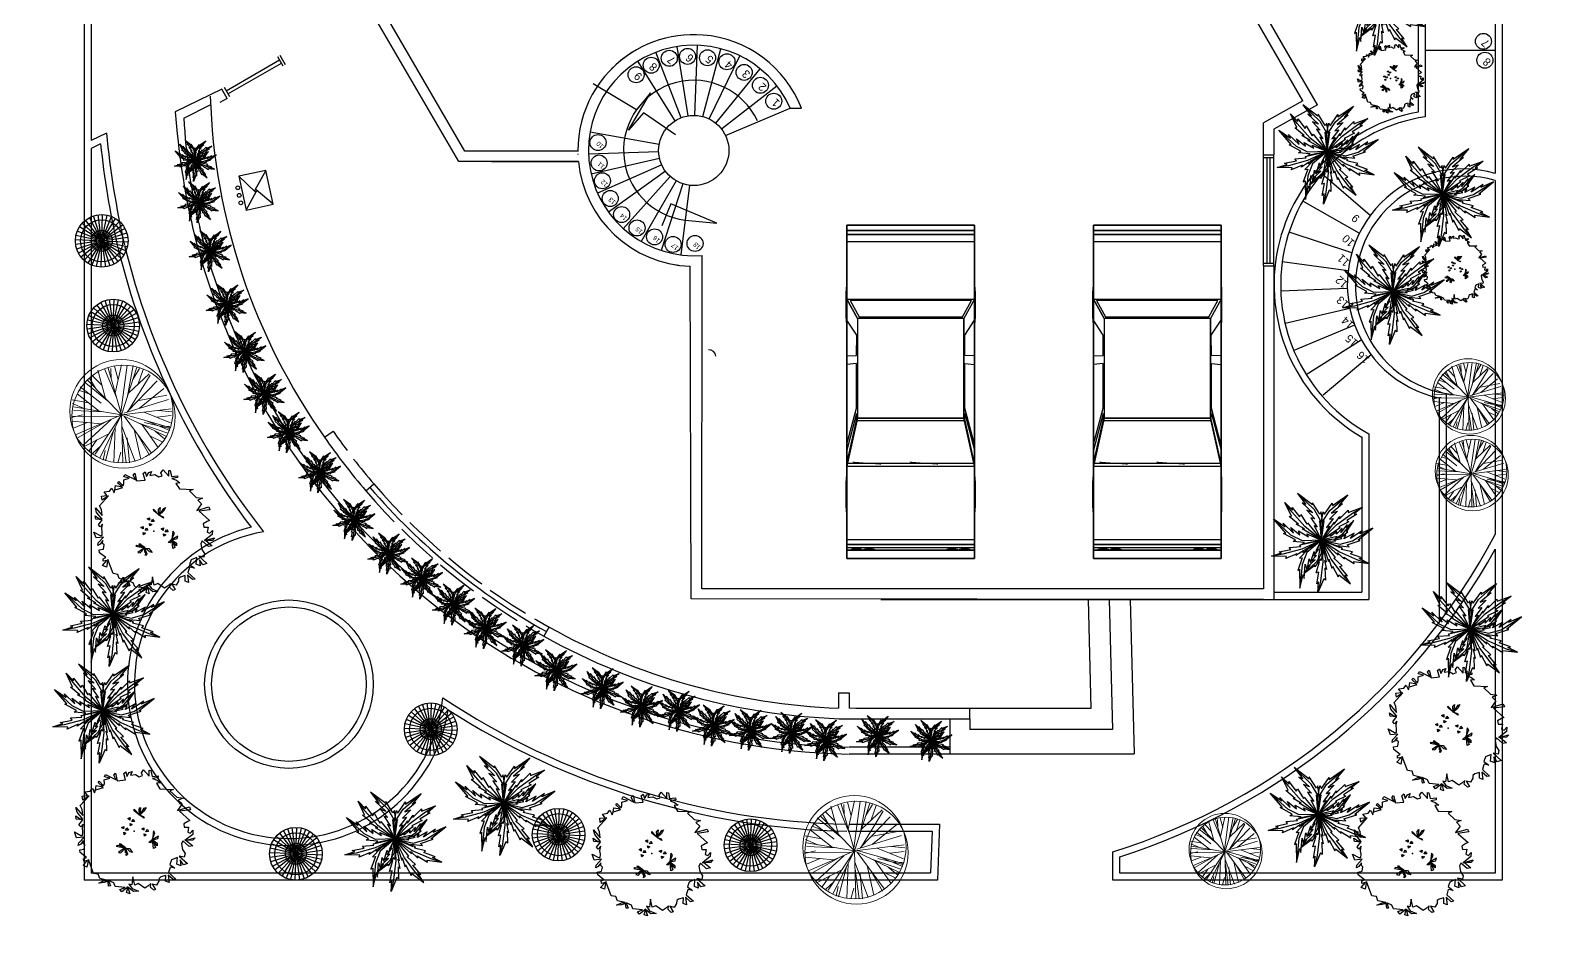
# Model space of a CAD drawing. Header units: millimetres. Extents: x 566 to 687, y 224 to 248.
# Drawn here: x 565.58 to 587.12, y 224.69 to 237.68 of the extents above; entities that cross this region are included whole.
import ezdxf
from ezdxf.enums import TextEntityAlignment as Align

# ---------------------------------------------------------------- set-up
doc = ezdxf.new("R2010")
doc.units = ezdxf.units.MM
doc.header["$LTSCALE"] = 0.05
doc.linetypes.add('ACAD_ISO02W100', pattern=[15, 12, -3])
for name, color, linetype in [('Arbol-Conservar', 84, 'Continuous'), ('escaleras', 30, 'Continuous'), ('muebles', 7, 'Continuous'), ('muros', 2, 'Continuous'), ('ventanas', 1, 'Continuous')]:
    doc.layers.add(name, color=color, linetype=linetype)
doc.layers.add('Arbol-existente', color=40, linetype='Continuous', lineweight=9)
doc.layers.add('TEXTO', color=7, linetype='Continuous', lineweight=9)
doc.styles.add('ARIAL', font='arial.ttf')

# ---------------------------------------------------------------- blocks, each defined once
blk = doc.blocks.new('Palma yuca-0')
for points in [[(0, 0), (0.285, 0.887), (0.196, 0.786), (0.21, 1.337), (0.121, 1.236), (-0.121, 1.826), (-0.145, 1.727), (-0.76, 2.383)], [(0, 0), (0.128, 0.902), (-0.085, 1.469), (-0.76, 2.383)], [(-0.76, 2.383), (-0.445, 1.79), (-0.603, 1.901), (-0.187, 1.357), (-0.446, 1.515), (-0.148, 1.052), (-0.32, 1.131), (-0.096, 0.64), (-0.227, 0.731), (0, 0)], [(0, 0), (0.405, 0.941), (0.913, 1.722), (1.257, 2.154), (1.005, 1.717), (1.127, 1.76), (0.786, 1.299), (0.91, 1.276), (0.538, 0.879), (0.616, 0.859), (0, 0), (0.268, 1.023), (0.298, 0.922), (0.411, 1.358), (0.44, 1.258), (0.678, 1.783), (0.719, 1.688), (1.257, 2.154)], [(0, 0), (-0.725, 0.724), (-1.264, 1.484), (-1.539, 1.963), (-1.226, 1.567), (-1.22, 1.697), (-0.918, 1.209), (-0.851, 1.316), (-0.619, 0.824), (-0.571, 0.89), (0, 0), (-0.852, 0.627), (-0.747, 0.617), (-1.111, 0.882), (-1.007, 0.873), (-1.407, 1.287), (-1.304, 1.29), (-1.539, 1.963)], [(0, 0), (-0.51, 0.43), (-0.418, 0.402), (-0.636, 0.732), (-0.544, 0.704), (-0.621, 1.154), (-0.57, 1.103), (-0.446, 1.735)], [(0, 0), (-0.421, 0.499), (-0.508, 0.924), (-0.446, 1.735)], [(-0.446, 1.735), (-0.411, 1.256), (-0.358, 1.383), (-0.403, 0.895), (-0.306, 1.089), (-0.31, 0.695), (-0.237, 0.808), (-0.186, 0.425), (-0.141, 0.53), (0, 0)], [(0, 0), (-0.955, 0.372), (-1.867, 0.558), (-2.417, 0.617), (-1.928, 0.49), (-2.045, 0.432), (-1.477, 0.352), (-1.548, 0.248), (-1.004, 0.234), (-1.044, 0.164), (0, 0), (-0.917, 0.527), (-0.866, 0.435), (-1.256, 0.661), (-1.205, 0.569), (-1.745, 0.768), (-1.707, 0.673), (-2.417, 0.617)], [(0, 0), (0.554, 0.749), (0.523, 0.618), (0.963, 0.951), (0.933, 0.82), (1.553, 0.967), (1.487, 0.891), (2.378, 0.775)], [(0, 0), (0.658, 0.63), (1.242, 0.789), (2.378, 0.775)], [(2.378, 0.775), (1.713, 0.684), (1.895, 0.621), (1.211, 0.641), (1.491, 0.523), (0.94, 0.494), (1.105, 0.401), (0.576, 0.296), (0.726, 0.243), (0, 0)], [(0, 0), (-1.012, -0.158), (-1.895, -0.455), (-2.4, -0.68), (-1.913, -0.545), (-1.985, -0.653), (-1.454, -0.437), (-1.463, -0.563), (-0.985, -0.302), (-0.985, -0.383), (0, 0), (-1.057, -0.005), (-0.967, -0.059), (-1.418, -0.059), (-1.328, -0.113), (-1.895, -0.212), (-1.814, -0.275), (-2.4, -0.68)], [(0, 0), (-0.876, -0.317), (-0.742, -0.325), (-1.186, -0.652), (-1.052, -0.66), (-1.37, -1.213), (-1.278, -1.171), (-1.421, -2.058)], [(0, 0), (-0.792, -0.451), (-1.111, -0.965), (-1.421, -2.058)], [(-1.421, -2.058), (-1.144, -1.447), (-1.136, -1.64), (-0.96, -0.978), (-0.926, -1.28), (-0.742, -0.76), (-0.7, -0.945), (-0.448, -0.467), (-0.44, -0.627), (0, 0)], [(0, 0), (-0.527, -0.409), (-0.434, -0.385), (-0.665, -0.705), (-0.572, -0.681), (-0.668, -1.128), (-0.614, -1.079), (-0.516, -1.716)], [(0, 0), (-0.441, -0.481), (-0.545, -0.902), (-0.516, -1.716)], [(-0.516, -1.716), (-0.462, -1.238), (-0.414, -1.368), (-0.439, -0.878), (-0.35, -1.076), (-0.339, -0.682), (-0.269, -0.798), (-0.203, -0.417), (-0.162, -0.524), (0, 0)], [(0, 0), (-0.038, -1.024), (-0.229, -1.936), (-0.393, -2.463), (-0.316, -1.964), (-0.415, -2.048), (-0.263, -1.495), (-0.387, -1.519), (-0.184, -1.014), (-0.264, -1.023), (0, 0), (0.119, -1.051), (0.055, -0.968), (0.108, -1.415), (0.044, -1.332), (0.012, -1.907), (-0.06, -1.834), (-0.393, -2.463)], [(0, 0), (1.023, 0.055), (1.948, -0.052), (2.489, -0.168), (1.985, -0.136), (2.078, -0.227), (1.513, -0.126), (1.548, -0.247), (1.026, -0.091), (1.043, -0.17), (0, 0), (1.035, 0.214), (0.958, 0.143), (1.399, 0.236), (1.322, 0.165), (1.898, 0.186), (1.832, 0.107), (2.489, -0.168)], [(0, 0), (0.685, -0.631), (0.558, -0.587), (0.842, -1.06), (0.715, -1.015), (0.795, -1.648), (0.726, -1.574), (0.515, -2.447)], [(0, 0), (0.556, -0.722), (0.651, -1.32), (0.515, -2.447)], [(0.515, -2.447), (0.496, -1.777), (0.414, -1.951), (0.507, -1.273), (0.359, -1.538), (0.39, -0.988), (0.28, -1.142), (0.233, -0.604), (0.163, -0.748), (0, 0)], [(0, 0), (0.518, -0.774), (0.494, -0.641), (0.918, -0.994), (0.894, -0.862), (1.507, -1.038), (1.444, -0.959), (2.34, -0.883)], [(0, 0), (0.628, -0.66), (1.205, -0.846), (2.34, -0.883)], [(2.34, -0.883), (1.68, -0.762), (1.865, -0.707), (1.18, -0.696), (1.465, -0.591), (0.917, -0.537), (1.085, -0.452), (0.562, -0.322), (0.714, -0.276), (0, 0)]]:
    blk.add_lwpolyline(points)
blk.add_point((0, 0))
at = {"layer": 'TEXTO', "style": 'ARIAL'}
blk.add_attdef('0', text='', height=2.5, rotation=242.44119, dxfattribs=at).set_placement((-3.103, 1.619), align=Align.MIDDLE_CENTER)
blk = doc.blocks.new('Urapan-0')
for points in [[(-5.38, 0.31), (-5.61, 0.82), (-6.64, 0.82), (-6.46, 1.06), (-5.75, 1.06), (-6.36, 1.57), (-5.99, 1.71), (-5.61, 1.25), (-5.33, 1.71), (-5.29, 1.95), (-5.47, 2.18), (-5.57, 2.65), (-5.15, 2.88), (-5.8, 3.07), (-5.71, 3.26), (-5.24, 3.26), (-5.01, 2.93), (-4.96, 3.35), (-4.87, 3.72), (-4.02, 3.82), (-3.84, 4.19), (-3.13, 3.68), (-3.6, 4.38), (-3.32, 4.52), (-3.88, 4.66), (-4.58, 4.42), (-4.21, 4.8), (-3.46, 4.84), (-4.07, 5.22), (-3.74, 5.36), (-3.46, 4.8), (-3.32, 5.64), (-2.99, 5.59), (-3.27, 5.08), (-2.43, 5.69), (-2.06, 5.5), (-1.49, 5.69), (-2.01, 5.97), (-1.87, 6.11), (-1.49, 5.78), (-1.26, 6.15), (-0.89, 6.57), (-1.12, 6.01), (-1.4, 5.73), (-0.65, 6.15), (-0.23, 5.92), (0.19, 6.2), (1.6, 5.45), (1.17, 6.15), (1.6, 6.29), (1.6, 5.59), (1.83, 5.92), (2.02, 5.73), (1.88, 5.45), (2.72, 5.5), (2.95, 5.31), (2.67, 4.94), (2.91, 4.56), (3.14, 4.56), (3.33, 4.33), (3.28, 4.8), (3.37, 5.08), (3.52, 4.84), (3.52, 4), (4.04, 4.6), (4.63, 4.28), (3.89, 4.1), (3.75, 3.97), (3.98, 3.68), (4.25, 3.46), (4.51, 3.05), (4.5, 3.44), (4.78, 3.4), (4.83, 2.74), (5.39, 3.16), (5.67, 2.93), (5.2, 2.88), (4.87, 2.69), (5.81, 2.55), (6.23, 2.27), (5.15, 2.41), (5.62, 1.99), (6.04, 1.81), (6.04, 0.4), (6.23, 1.2), (6.56, 0.92), (6.18, 0.5), (6.65, 0.4), (6.29, -0.03), (6.32, -0.43), (5.83, -0.22), (5.94, -0.49)], [(-0.45, 1.92), (-0.1, 1.96), (0.11, 1.94), (0.26, 2.06), (-0.45, 1.95), (0.02, 2.13), (0.31, 2.31), (0.35, 2.45), (-0.45, 1.96), (-0.26, 2.78), (-0.49, 2.65), (-0.48, 1.97), (-0.84, 1.7), (-1.39, 1.79), (-1.14, 1.91), (-0.83, 1.89), (-0.45, 1.95), (-1.08, 2.26), (-1.09, 2.49), (-0.89, 2.21), (-0.85, 2.31), (-0.51, 1.99)], [(-0.14, -6.06), (0.04, -5.68), (-0.94, -5.66), (-1.5, -6.03), (-1.26, -5.54), (-1.83, -5.52), (-1.92, -4.68), (-2.62, -5.8), (-2.9, -5.66), (-2.15, -4.77), (-3.61, -4.77), (-3.51, -4.54), (-3.37, -4.07), (-3.65, -3.84), (-3.98, -4.16), (-4.26, -3.7), (-4.54, -3.79), (-4.54, -4.21), (-4.82, -3.88), (-4.64, -2.85), (-5.24, -3.79), (-5.24, -3.42), (-4.73, -2.95), (-5.62, -3), (-5.38, -2.67), (-4.5, -2.67), (-4.59, -2.34), (-5.06, -1.97), (-5.57, -1.83), (-5.76, -1.5), (-5.29, -1.22), (-6.46, -1.22), (-6.23, -0.84), (-5.62, -0.99), (-6.09, -0.56), (-5.67, -0.42), (-5.24, -0.99), (-4.96, -0.38), (-5.15, 0.09), (-5.81, 0.04), (-5.38, 0.28)], [(-2.07, -0.61), (-2.65, -0.67), (-2.83, -0.47), (-2.03, -0.61), (-2.36, -1.08), (-2.24, -1.33), (-2.01, -0.59), (-1.75, -1.32), (-1.49, -1.37), (-2.01, -0.63), (-2.81, -0.21), (-2.73, 0.01), (-2.05, -0.63), (-2.1, -0.25), (-1.95, -0.14), (-1.99, -0.61)], [(5.51, -1.21), (5.94, -0.49), (6.21, -0.89), (5.61, -1.26), (6.26, -1.26), (6.26, -1.45), (5.61, -1.4), (5.7, -1.63), (5.98, -1.91), (5.65, -2.43), (6.17, -2.15), (6.26, -2.43), (5.04, -2.76), (5.56, -2.94), (5.56, -3.22), (4.9, -2.76), (4.29, -3.41), (4.9, -3.78), (4.86, -4.06), (4.44, -3.78), (4.53, -4.25), (4.39, -4.53), (4.25, -4.11), (3.92, -4.53), (3.45, -4.63), (3.26, -4.95), (3.55, -5.09), (3.59, -5.47), (2.7, -5.37), (3.12, -5.84), (2.98, -5.93), (2.47, -5.56), (2.05, -6.03), (1.91, -5.89), (2.28, -5.42), (1.81, -5.61), (1.35, -5.65), (1.63, -5.33), (0.97, -5.14), (-0.14, -6.06)], [(0.7, -1.61), (1.17, -2.07), (1.17, -2.31), (0.69, -1.63), (0.83, -2.5), (0.74, -2.68), (0.64, -2.25), (0.7, -1.64), (0.29, -1.8), (0.14, -1.73), (0.7, -1.63), (1.43, -1.59), (1.56, -1.72), (0.74, -1.64)]]:
    blk.add_lwpolyline(points)
for points in [[(0.74, 0.83), (0.51, 0.74), (0.54, 0.99)], [(0.53, 0.33), (0.74, 0.53), (0.81, 0.25)], [(1, 0.57), (1.26, 0.6), (1.16, 0.36)], [(-0.96, -0.48), (-1.19, -0.57), (-1.15, -0.32)], [(-1.16, -0.98), (-0.95, -0.78), (-0.88, -1.06)], [(-0.69, -0.74), (-0.43, -0.71), (-0.53, -0.95)], [(0.86, -0.3), (0.63, -0.39), (0.67, -0.15)], [(0.66, -0.8), (0.87, -0.6), (0.94, -0.88)], [(1.12, -0.56), (1.39, -0.53), (1.28, -0.77)]]:
    blk.add_lwpolyline(points, close=True)
blk.add_point((0, 0))
at = {"layer": 'TEXTO', "style": 'ARIAL'}
blk.add_attdef('0', text='', height=5, rotation=242.4412, dxfattribs=at).set_placement((-12.41, 6.48), align=Align.MIDDLE_CENTER)
blk = doc.blocks.new('Arbol existente')
for p, q in [((-1.11, 3.54), (-1.59, 4.36)), ((0, 0), (-1.21, 4.41)), ((0, 0), (-0.63, 4.47)), ((-0.5, 3.5), (-0.4, 4.52)), ((-0.3, 2.14), (0.63, 4.6)), ((0.16, 3.35), (0, 4.6)), ((0.45, 0.98), (0.8, 4.58)), ((0.71, 1.56), (1.62, 4.34)), ((-1.86, 1.26), (-3.59, 2.88)), ((-1.18, 1.24), (-3.38, 3.1)), ((0, 0), (-3.12, 3.31)), ((-2.31, 2.68), (-2.79, 3.61)), ((-0.37, 1.34), (-2.48, 3.85)), ((-0.45, 1.65), (-1.79, 4.26)), ((0, 0), (1.96, 4.28)), ((0.11, 0.25), (3.42, 3.28)), ((0.9, 1.96), (3.1, 3.58)), ((1.94, 2.73), (2.55, 4)), ((2.76, 2.48), (3.37, 3.35)), ((-1.83, 0.24), (-4.17, 1.89)), ((-0.74, 0.78), (-3.91, 2.43)), ((0, 0), (3.9, 2.5)), ((1.44, 0.92), (3.68, 2.75)), ((2.98, 1.91), (4.19, 2.32)), ((3.11, 1.25), (4.44, 2.08)), ((-2.22, 0.32), (-4.54, 1.07)), ((-0.26, -0.08), (-4.54, 0.8)), ((1.71, -0.11), (4.75, 0.05)), ((1.82, 1.16), (4.49, 1.34)), ((2.19, 0.49), (4.7, 0.64)), ((3.66, 0.6), (4.57, 0.97)), ((-2.07, -0.61), (-4.66, -0.02)), ((-3.33, -0.32), (-4.66, -0.69)), ((-3.4, -0.99), (-4.54, -1.04)), ((0, 0), (-4.48, -1.31)), ((-1.64, -0.48), (-4.43, -1.65)), ((-1.97, -1.09), (-4.39, -1.96)), ((-2.12, -0.92), (-4.27, -2.12)), ((-0.18, -0.21), (-4.21, -2.19)), ((0, 0), (-3.12, -3.59)), ((-0.04, -0.27), (-2.34, -4.07)), ((-0.21, -0.56), (-0.34, -4.68)), ((-0.22, -0.74), (0.53, -4.62)), ((0, 0), (1.97, -4.34)), ((0, 0), (3.93, -2.44)), ((0, 0), (4.67, -0.29)), ((0.23, -0.15), (2.77, -3.87)), ((1.46, -0.9), (4.15, -2.17)), ((1.84, -1.14), (3.18, -3.53)), ((2.16, -0.13), (4.52, -1.64)), ((3.25, -0.83), (4.49, -0.92)), ((3.53, -0.22), (4.58, -0.55)), ((-3.34, -1.6), (-4.16, -2.25)), ((-1.42, -1.63), (-3.94, -2.55)), ((-2.63, -2.07), (-3.55, -3.1)), ((-2.32, -2.67), (-3.35, -3.4)), ((-0.31, -2.14), (-1.93, -4.27)), ((-0.84, -1.6), (-1.31, -4.54)), ((0.89, -1.97), (0.68, -4.65)), ((0.71, -1.56), (2.31, -4.22)), ((2.47, -2.27), (3.61, -2.99)), ((3.01, -1.86), (3.72, -2.59)), ((0.79, -3.25), (1.37, -4.57)), ((1.46, -3.22), (1.69, -4.42))]:
    blk.add_line(p, q)
for centre in [(-0.25, 0), (0.25, -0.25)]:
    blk.add_circle(centre, 4.9)
blk = doc.blocks.new('car')
at = {"color": 8, "extrusion": (-0.51416, 1.80689e-15, 0.857694), "const_width": 0.0127, "elevation": 0.047}
for points in [[(-1.452, 1.997), (-1.857, 2.033)], [(-0.64, 1.997), (-1.045, 2.033)]]:
    blk.add_lwpolyline(points, dxfattribs=at)
at = {"color": 8, "extrusion": (-1.22515e-16, 1, -1.83772e-16)}
for centre, radius in [((-1.259, 0.388, 1.941), 0.388), ((-1.259, 0.388, 1.945), 0.251), ((-3.962, 0.388, 1.941), 0.388), ((-3.962, 0.388, 1.945), 0.251)]:
    blk.add_circle(centre, radius, dxfattribs=at)
at = {"extrusion": (-1.22515e-16, 1, -1.83772e-16)}
for centre, radius in [((-1.259, 0.388, 1.948), 0.194), ((-1.259, 0.388, 1.948), 0.138), ((-3.962, 0.388, 1.948), 0.194), ((-3.962, 0.388, 1.948), 0.138)]:
    blk.add_circle(centre, radius, dxfattribs=at)
at = {"color": 7, "extrusion": (-0.985083, 9.05695e-16, 0.172078)}
for centre in [(-1.801, 0.876, -0.329), (-1.622, 0.876, -0.329), (-0.44, 0.876, -0.329), (-0.26, 0.876, -0.329)]:
    blk.add_circle(centre, 0.0762, dxfattribs=at)
at = {"color": 8, "extrusion": (-1.22515e-16, -1, -1.83772e-16)}
for centre, radius in [((1.259, 0.388, -0.12), 0.388), ((1.259, 0.388, -0.117), 0.251), ((3.962, 0.388, -0.12), 0.388), ((3.962, 0.388, -0.117), 0.251)]:
    blk.add_circle(centre, radius, dxfattribs=at)
at = {"extrusion": (-1.22515e-16, -1, -1.83772e-16)}
for centre, radius in [((1.259, 0.388, -0.114), 0.194), ((1.259, 0.388, -0.114), 0.138), ((3.962, 0.388, -0.114), 0.194), ((3.962, 0.388, -0.114), 0.138)]:
    blk.add_circle(centre, radius, dxfattribs=at)
at = {"color": 8}
for points in [[(0.462, 0.12, 0.713), (0.462, 1.941, 0.713), (0.343, 1.941, 0.673), (0.343, 0.12, 0.673)], [(0.343, 1.941, 0.673), (0.343, 0.12, 0.673), (0.343, 0.12, 0.488), (0.343, 1.941, 0.488)], [(0.343, 0.12, 0.488), (0.343, 1.941, 0.488), (0.546, 1.941, 0.434), (0.546, 0.12, 0.434)], [(0.462, 1.941, 0.713), (0.343, 1.941, 0.673), (0.343, 1.941, 0.488), (0.546, 1.941, 0.434)], [(4.864, 0.12, 0.401), (5.098, 0.12, 0.401), (5.098, 1.941, 0.401), (4.864, 1.941, 0.401)], [(5.098, 1.941, 0.627), (5.098, 1.941, 0.401), (4.864, 1.941, 0.401), (5.019, 1.941, 0.627)], [(5.019, 1.941, 0.627), (5.098, 1.941, 0.627), (5.098, 0.12, 0.627), (5.019, 0.12, 0.627)], [(5.098, 1.941, 0.627), (5.098, 1.941, 0.401), (5.098, 0.12, 0.401), (5.098, 0.12, 0.627)], [(0.462, 0.12, 0.713), (0.343, 0.12, 0.673), (0.343, 0.12, 0.488), (0.546, 0.12, 0.434)], [(5.098, 0.12, 0.627), (5.098, 0.12, 0.401), (4.864, 0.12, 0.401), (5.019, 0.12, 0.627)]]:
    blk.add_3dface(points, dxfattribs=at)
for points in [[(0.496, 0.12, 0.906), (0.496, 1.941, 0.906), (0.462, 1.941, 0.713), (0.462, 0.12, 0.713)], [(1.043, 1.941, 0.762), (0.885, 1.941, 0.604), (0.462, 1.941, 0.713), (0.496, 1.941, 0.906)], [(0.885, 1.941, 0.604), (0.827, 1.941, 0.388), (0.546, 1.941, 0.434), (0.462, 1.941, 0.713)], [(1.043, 1.941, 0.762), (1.259, 1.941, 0.82), (1.238, 1.941, 0.993), (0.496, 1.941, 0.906)], [(1.659, 1.941, 1.042), (1.659, 0.12, 1.042), (0.496, 0.12, 0.906), (0.496, 1.941, 0.906)], [(0.614, 0.12, 0.348), (0.546, 0.12, 0.434), (0.546, 1.941, 0.434), (0.614, 1.941, 0.348)], [(0.546, 1.941, 0.434), (0.614, 1.941, 0.348), (0.831, 1.941, 0.329), (0.827, 1.941, 0.388)], [(1.659, 1.941, 1.042), (1.474, 1.941, 0.762), (1.259, 1.941, 0.82), (1.238, 1.941, 0.993)], [(3.746, 1.941, 0.762), (3.744, 1.941, 1.059), (1.659, 1.941, 1.042), (1.474, 1.941, 0.762)], [(3.589, 1.941, 0.604), (3.746, 1.941, 0.762), (1.474, 1.941, 0.762), (1.632, 1.941, 0.604)], [(1.632, 1.941, 0.604), (1.68, 1.941, 0.426), (3.531, 1.941, 0.388), (3.589, 1.941, 0.604)], [(2.344, 1.789, 1.453), (1.659, 1.941, 1.042), (1.659, 0.12, 1.042), (2.344, 0.273, 1.453)], [(2.344, 1.789, 1.453), (1.659, 1.941, 1.042), (4.042, 1.941, 1.061), (3.766, 1.789, 1.453)], [(1.68, 1.941, 0.426), (1.69, 1.941, 0.277), (3.523, 1.941, 0.277), (3.531, 1.941, 0.388)], [(4.042, 1.941, 1.061), (3.962, 1.941, 0.82), (3.746, 1.941, 0.762), (3.744, 1.941, 1.059)], [(3.766, 1.789, 1.453), (4.042, 1.941, 1.061), (4.042, 0.12, 1.061), (3.766, 0.273, 1.453)], [(4.963, 1.941, 0.942), (4.042, 1.941, 1.061), (3.962, 1.941, 0.82), (4.178, 1.941, 0.762)], [(4.042, 0.12, 1.061), (4.963, 0.12, 0.942), (4.963, 1.941, 0.942), (4.042, 1.941, 1.061)], [(4.336, 1.941, 0.604), (4.178, 1.941, 0.762), (4.963, 1.941, 0.942), (4.963, 1.941, 0.81)], [(4.336, 1.941, 0.604), (4.963, 1.941, 0.81), (5.019, 1.941, 0.762), (5.019, 1.941, 0.627)], [(4.394, 1.941, 0.388), (4.336, 1.941, 0.604), (5.019, 1.941, 0.627), (4.864, 1.941, 0.401)], [(4.864, 1.941, 0.401), (4.839, 1.941, 0.365), (4.389, 1.941, 0.325), (4.394, 1.941, 0.388)], [(4.963, 0.12, 0.81), (5.019, 0.12, 0.762), (5.019, 1.941, 0.762), (4.963, 1.941, 0.81)], [(4.963, 0.12, 0.942), (4.963, 0.12, 0.81), (4.963, 1.941, 0.81), (4.963, 1.941, 0.942)], [(5.019, 0.12, 0.762), (5.019, 0.12, 0.627), (5.019, 1.941, 0.627), (5.019, 1.941, 0.762)], [(3.766, 1.789, 1.453), (2.344, 1.789, 1.453), (2.344, 0.273, 1.453), (3.766, 0.273, 1.453)], [(4.042, 0.12, 1.061), (3.766, 0.273, 1.453), (2.344, 0.273, 1.453), (1.659, 0.12, 1.042)], [(1.043, 0.12, 0.762), (0.885, 0.12, 0.604), (0.462, 0.12, 0.713), (0.496, 0.12, 0.906)], [(0.885, 0.12, 0.604), (0.827, 0.12, 0.388), (0.546, 0.12, 0.434), (0.462, 0.12, 0.713)], [(1.043, 0.12, 0.762), (1.259, 0.12, 0.82), (1.238, 0.12, 0.993), (0.496, 0.12, 0.906)], [(0.546, 0.12, 0.434), (0.614, 0.12, 0.348), (0.831, 0.12, 0.329), (0.827, 0.12, 0.388)], [(1.659, 0.12, 1.042), (1.474, 0.12, 0.762), (1.259, 0.12, 0.82), (1.238, 0.12, 0.993)], [(3.746, 0.12, 0.762), (3.744, 0.12, 1.059), (1.659, 0.12, 1.042), (1.474, 0.12, 0.762)], [(1.632, 0.12, 0.604), (1.68, 0.12, 0.426), (3.531, 0.12, 0.388), (3.589, 0.12, 0.604)], [(1.68, 0.12, 0.426), (1.69, 0.12, 0.277), (3.523, 0.12, 0.277), (3.531, 0.12, 0.388)], [(4.042, 0.12, 1.061), (3.962, 0.12, 0.82), (3.746, 0.12, 0.762), (3.744, 0.12, 1.059)], [(4.963, 0.12, 0.942), (4.042, 0.12, 1.061), (3.962, 0.12, 0.82), (4.178, 0.12, 0.762)], [(4.336, 0.12, 0.604), (4.178, 0.12, 0.762), (4.963, 0.12, 0.942), (4.963, 0.12, 0.81)], [(4.336, 0.12, 0.604), (4.963, 0.12, 0.81), (5.019, 0.12, 0.762), (5.019, 0.12, 0.627)], [(4.394, 0.12, 0.388), (4.336, 0.12, 0.604), (5.019, 0.12, 0.627), (4.864, 0.12, 0.401)], [(4.864, 0.12, 0.401), (4.839, 0.12, 0.365), (4.389, 0.12, 0.325), (4.394, 0.12, 0.388)]]:
    blk.add_3dface(points)
at = {"color": 4}
for points in [[(2.311, 1.802, 1.437), (2.311, 0.261, 1.437), (1.701, 0.125, 1.071), (1.701, 1.941, 1.071)], [(2.311, 1.802, 1.437), (2.412, 1.803, 1.423), (1.888, 1.939, 1.067), (1.701, 1.941, 1.071)], [(1.977, 1.939, 1.069), (2.488, 1.803, 1.425), (3.124, 1.803, 1.429), (3.108, 1.941, 1.073)], [(3.238, 1.802, 1.432), (3.53, 1.8, 1.439), (3.743, 1.941, 1.077), (3.235, 1.94, 1.076)], [(3.788, 0.294, 1.427), (4.022, 0.167, 1.094), (4.022, 1.894, 1.094), (3.788, 1.767, 1.427)], [(2.311, 0.261, 1.437), (2.412, 0.259, 1.423), (1.888, 0.122, 1.067), (1.701, 0.125, 1.071)], [(1.977, 0.123, 1.069), (2.488, 0.259, 1.425), (3.124, 0.259, 1.429), (3.108, 0.121, 1.073)], [(3.238, 0.26, 1.432), (3.53, 0.261, 1.439), (3.743, 0.12, 1.077), (3.235, 0.122, 1.076)]]:
    blk.add_3dface(points, dxfattribs=at)
at = {"invisible_edges": 2}
blk.add_3dface([(3.589, 0.12, 0.604), (3.746, 0.12, 0.762), (1.474, 0.12, 0.762), (1.632, 0.12, 0.604)], dxfattribs=at)

msp = doc.modelspace()

# ---------------------------------------------------------------- linework, layer by layer
at = {"layer": 'Arbol-Conservar'}
for p, q in [((566.584, 234.756), (566.543, 235.053)), ((566.595, 234.689), (566.608, 235.057)), ((566.61, 234.755), (566.673, 235.049)), ((566.588, 234.686), (566.277, 234.881)), ((566.539, 234.732), (566.316, 234.933)), ((566.59, 234.688), (566.364, 234.977)), ((566.56, 234.748), (566.419, 235.013)), ((566.592, 234.689), (566.479, 235.039)), ((566.598, 234.689), (566.735, 235.03)), ((566.6, 234.688), (566.846, 234.961)), ((566.601, 234.686), (566.926, 234.858)), ((566.634, 234.746), (566.793, 235)), ((566.654, 234.728), (566.89, 234.913)), ((566.52, 234.685), (566.22, 234.695)), ((566.587, 234.681), (566.223, 234.63)), ((566.587, 234.684), (566.228, 234.76)), ((566.523, 234.659), (566.238, 234.566)), ((566.525, 234.71), (566.247, 234.822)), ((566.588, 234.678), (566.264, 234.506)), ((566.536, 234.636), (566.299, 234.451)), ((566.59, 234.676), (566.344, 234.403)), ((566.555, 234.618), (566.396, 234.364)), ((566.592, 234.675), (566.454, 234.334)), ((566.594, 234.674), (566.582, 234.307)), ((566.597, 234.675), (566.711, 234.325)), ((566.599, 234.676), (566.826, 234.386)), ((566.601, 234.678), (566.913, 234.483)), ((566.602, 234.683), (566.966, 234.734)), ((566.602, 234.68), (566.962, 234.604)), ((566.65, 234.632), (566.873, 234.431)), ((566.664, 234.654), (566.942, 234.542)), ((566.666, 234.705), (566.951, 234.798)), ((566.67, 234.679), (566.97, 234.669)), ((566.579, 234.609), (566.517, 234.315)), ((566.605, 234.608), (566.647, 234.311)), ((566.63, 234.616), (566.771, 234.351)), ((566.753, 233.481), (566.527, 233.77)), ((566.723, 233.541), (566.582, 233.806)), ((566.755, 233.482), (566.642, 233.831)), ((566.747, 233.549), (566.706, 233.846)), ((566.758, 233.482), (566.771, 233.849)), ((566.761, 233.482), (566.898, 233.822)), ((566.773, 233.548), (566.836, 233.841)), ((566.798, 233.538), (566.956, 233.793)), ((566.75, 233.476), (566.391, 233.553)), ((566.688, 233.503), (566.41, 233.615)), ((566.751, 233.479), (566.44, 233.673)), ((566.702, 233.525), (566.479, 233.726)), ((566.763, 233.48), (567.009, 233.753)), ((566.764, 233.478), (567.089, 233.651)), ((566.817, 233.521), (567.053, 233.705)), ((566.829, 233.498), (567.114, 233.59)), ((566.683, 233.477), (566.383, 233.488)), ((566.75, 233.474), (566.386, 233.422)), ((566.686, 233.451), (566.401, 233.359)), ((566.751, 233.471), (566.427, 233.299)), ((566.699, 233.428), (566.462, 233.244)), ((566.753, 233.469), (566.507, 233.196)), ((566.718, 233.411), (566.559, 233.157)), ((566.755, 233.468), (566.617, 233.127)), ((566.742, 233.401), (566.68, 233.108)), ((566.758, 233.467), (566.745, 233.1)), ((566.76, 233.467), (566.874, 233.118)), ((566.762, 233.469), (566.989, 233.179)), ((566.764, 233.471), (567.076, 233.276)), ((566.765, 233.476), (567.129, 233.527)), ((566.765, 233.473), (567.125, 233.397)), ((566.768, 233.4), (566.81, 233.103)), ((566.793, 233.408), (566.934, 233.143)), ((566.814, 233.424), (567.036, 233.224)), ((566.827, 233.447), (567.105, 233.334)), ((566.833, 233.472), (567.133, 233.462)), ((571.225, 227.771), (571.002, 227.972)), ((571.276, 227.726), (571.05, 228.016)), ((571.246, 227.787), (571.105, 228.052)), ((571.279, 227.728), (571.165, 228.077)), ((571.271, 227.795), (571.229, 228.092)), ((571.281, 227.728), (571.294, 228.095)), ((571.284, 227.728), (571.421, 228.068)), ((571.286, 227.726), (571.532, 227.999)), ((571.297, 227.794), (571.359, 228.087)), ((571.321, 227.784), (571.48, 228.039)), ((571.34, 227.767), (571.577, 227.951)), ((571.206, 227.723), (570.906, 227.734)), ((571.274, 227.722), (570.914, 227.799)), ((571.211, 227.749), (570.933, 227.861)), ((571.275, 227.725), (570.963, 227.919)), ((571.288, 227.724), (571.612, 227.897)), ((571.288, 227.722), (571.652, 227.773)), ((571.352, 227.744), (571.638, 227.836)), ((571.274, 227.72), (570.91, 227.668)), ((571.21, 227.697), (570.924, 227.605)), ((571.274, 227.717), (570.95, 227.545)), ((571.222, 227.674), (570.986, 227.49)), ((571.276, 227.715), (571.03, 227.442)), ((571.241, 227.657), (571.082, 227.403)), ((571.278, 227.714), (571.141, 227.373)), ((571.265, 227.647), (571.203, 227.354)), ((571.281, 227.713), (571.268, 227.346)), ((571.283, 227.713), (571.397, 227.364)), ((571.286, 227.715), (571.512, 227.425)), ((571.287, 227.717), (571.599, 227.522)), ((571.288, 227.719), (571.648, 227.643)), ((571.291, 227.646), (571.333, 227.349)), ((571.316, 227.654), (571.457, 227.389)), ((571.337, 227.67), (571.56, 227.47)), ((571.351, 227.692), (571.629, 227.58)), ((571.356, 227.718), (571.656, 227.707)), ((573.047, 226.27), (572.824, 226.47)), ((573.098, 226.225), (572.872, 226.515)), ((573.067, 226.286), (572.927, 226.551)), ((573.1, 226.227), (572.987, 226.576)), ((573.092, 226.294), (573.05, 226.591)), ((573.103, 226.227), (573.116, 226.594)), ((573.105, 226.226), (573.243, 226.567)), ((573.108, 226.225), (573.353, 226.498)), ((573.118, 226.293), (573.181, 226.586)), ((573.142, 226.283), (573.301, 226.537)), ((573.162, 226.266), (573.398, 226.45)), ((575.827, 226.143), (575.785, 226.44)), ((575.837, 226.076), (575.85, 226.443)), ((575.853, 226.142), (575.915, 226.435)), ((569.356, 225.953), (569.13, 226.242)), ((569.326, 226.013), (569.185, 226.278)), ((569.359, 225.954), (569.245, 226.303)), ((569.351, 226.021), (569.309, 226.318)), ((569.361, 225.954), (569.374, 226.321)), ((569.364, 225.954), (569.502, 226.294)), ((569.366, 225.952), (569.612, 226.225)), ((569.377, 226.02), (569.439, 226.314)), ((569.401, 226.01), (569.56, 226.265)), ((573.028, 226.222), (572.728, 226.233)), ((573.095, 226.218), (572.731, 226.167)), ((573.095, 226.221), (572.736, 226.297)), ((573.033, 226.248), (572.755, 226.36)), ((573.096, 226.216), (572.771, 226.043)), ((573.096, 226.223), (572.785, 226.418)), ((573.109, 226.223), (573.434, 226.395)), ((573.109, 226.215), (573.421, 226.021)), ((573.11, 226.22), (573.474, 226.272)), ((573.11, 226.218), (573.469, 226.141)), ((573.174, 226.243), (573.459, 226.335)), ((573.178, 226.217), (573.477, 226.206)), ((575.831, 226.072), (575.519, 226.267)), ((575.781, 226.119), (575.559, 226.319)), ((575.833, 226.074), (575.606, 226.364)), ((575.802, 226.135), (575.661, 226.4)), ((575.835, 226.076), (575.721, 226.425)), ((575.84, 226.075), (575.978, 226.416)), ((575.842, 226.074), (576.088, 226.347)), ((575.844, 226.072), (576.168, 226.245)), ((575.877, 226.132), (576.036, 226.386)), ((575.896, 226.115), (576.133, 226.299)), ((569.354, 225.948), (568.994, 226.025)), ((569.292, 225.975), (569.013, 226.087)), ((569.355, 225.951), (569.043, 226.145)), ((569.305, 225.997), (569.082, 226.198)), ((569.368, 225.95), (569.692, 226.123)), ((569.369, 225.948), (569.732, 225.999)), ((569.42, 225.993), (569.657, 226.178)), ((569.432, 225.97), (569.718, 226.063)), ((573.031, 226.196), (572.746, 226.104)), ((573.043, 226.173), (572.807, 225.989)), ((573.098, 226.214), (572.852, 225.941)), ((573.063, 226.156), (572.904, 225.901)), ((573.1, 226.212), (572.962, 225.872)), ((573.087, 226.146), (573.025, 225.853)), ((573.102, 226.212), (573.089, 225.845)), ((573.105, 226.212), (573.218, 225.863)), ((573.107, 226.214), (573.333, 225.924)), ((573.113, 226.145), (573.155, 225.848)), ((573.138, 226.153), (573.279, 225.888)), ((573.158, 226.169), (573.381, 225.968)), ((573.172, 226.191), (573.45, 226.079)), ((575.762, 226.071), (575.462, 226.082)), ((575.83, 226.067), (575.466, 226.016)), ((575.83, 226.07), (575.47, 226.146)), ((575.766, 226.045), (575.481, 225.953)), ((575.768, 226.097), (575.49, 226.209)), ((575.831, 226.065), (575.506, 225.892)), ((575.778, 226.022), (575.542, 225.838)), ((575.832, 226.063), (575.586, 225.79)), ((575.797, 226.005), (575.638, 225.75)), ((575.834, 226.062), (575.697, 225.721)), ((575.837, 226.061), (575.824, 225.694)), ((575.84, 226.061), (575.953, 225.712)), ((575.842, 226.063), (576.068, 225.773)), ((575.844, 226.064), (576.155, 225.87)), ((575.845, 226.07), (576.209, 226.121)), ((575.845, 226.067), (576.204, 225.99)), ((575.872, 226.002), (576.013, 225.737)), ((575.893, 226.018), (576.116, 225.818)), ((575.907, 226.04), (576.185, 225.928)), ((575.909, 226.092), (576.194, 226.184)), ((575.912, 226.066), (576.212, 226.055)), ((569.286, 225.949), (568.986, 225.96)), ((569.354, 225.946), (568.99, 225.895)), ((569.29, 225.924), (569.004, 225.831)), ((569.354, 225.943), (569.03, 225.771)), ((569.302, 225.901), (569.066, 225.716)), ((569.356, 225.941), (569.11, 225.668)), ((569.321, 225.883), (569.162, 225.629)), ((569.358, 225.94), (569.221, 225.599)), ((569.345, 225.873), (569.283, 225.58)), ((569.361, 225.939), (569.348, 225.572)), ((569.363, 225.94), (569.477, 225.59)), ((569.366, 225.941), (569.592, 225.651)), ((569.367, 225.943), (569.679, 225.748)), ((569.368, 225.945), (569.728, 225.869)), ((569.372, 225.872), (569.413, 225.575)), ((569.396, 225.88), (569.537, 225.616)), ((569.417, 225.897), (569.64, 225.696)), ((569.431, 225.919), (569.709, 225.806)), ((569.436, 225.944), (569.736, 225.934)), ((575.822, 225.995), (575.759, 225.702)), ((575.848, 225.994), (575.889, 225.697))]:
    msp.add_line(p, q, dxfattribs=at)
for centre, radius in [((566.595, 234.682), 0.375), ((566.595, 234.682), 0.3), ((566.595, 234.682), 0.15), ((566.595, 234.682), 0.075), ((566.595, 234.682), 0.0075), ((566.758, 233.475), 0.375), ((566.758, 233.475), 0.3), ((566.758, 233.475), 0.15), ((566.758, 233.475), 0.075), ((566.758, 233.475), 0.0075), ((571.281, 227.721), 0.375), ((571.281, 227.721), 0.3), ((571.281, 227.721), 0.15), ((571.281, 227.721), 0.075), ((571.281, 227.721), 0.0075), ((573.103, 226.219), 0.375), ((573.103, 226.219), 0.3), ((575.837, 226.068), 0.375), ((569.361, 225.947), 0.375), ((569.361, 225.947), 0.3), ((573.103, 226.219), 0.15), ((573.103, 226.219), 0.075), ((573.103, 226.219), 0.0075), ((575.837, 226.068), 0.3), ((575.837, 226.068), 0.15), ((569.361, 225.947), 0.15), ((569.361, 225.947), 0.075), ((575.837, 226.068), 0.075), ((575.837, 226.068), 0.0075), ((569.361, 225.947), 0.0075)]:
    msp.add_circle(centre, radius, dxfattribs=at)
at = {"layer": 'escaleras'}
for p, q in [((574.95, 236.464), (574.793, 237.452)), ((575.045, 236.47), (575.08, 237.47)), ((575.157, 236.454), (575.416, 237.419)), ((574.763, 236.395), (574.233, 237.243)), ((574.849, 236.437), (574.49, 237.371)), ((575.247, 236.42), (575.686, 237.319)), ((575.247, 236.42), (575.686, 237.319)), ((575.343, 236.359), (575.972, 237.136)), ((575.422, 236.278), (576.21, 236.894)), ((575.481, 236.182), (576.402, 236.573)), ((574.536, 236.057), (573.551, 236.231)), ((574.528, 235.953), (573.529, 235.918)), ((574.541, 235.858), (573.566, 235.633)), ((574.571, 235.767), (573.658, 235.36)), ((574.624, 235.677), (573.815, 235.089)), ((574.693, 235.599), (574.024, 234.856)), ((574.778, 235.538), (574.278, 234.672)), ((574.874, 235.495), (574.565, 234.544)), ((574.967, 235.474), (574.845, 234.482))]:
    msp.add_line(p, q, dxfattribs=at)
at = {"layer": 'escaleras', "color": 5}
for p, q in [((574.214, 236.548), (573.597, 236.922)), ((574.099, 236.259), (574.414, 236.793)), ((574.414, 236.793), (574.214, 236.548)), ((574.312, 236.507), (574.099, 236.259)), ((574.77, 236.192), (574.312, 236.507))]:
    msp.add_line(p, q, dxfattribs=at)
at = {"layer": 'escaleras', "color": 4}
for p, q in [((574.703, 235.212), (574.575, 234.898)), ((575.356, 234.936), (574.703, 235.212)), ((574.906, 234.978), (575.356, 234.936))]:
    msp.add_line(p, q, dxfattribs=at)
at = {"layer": 'escaleras'}
for centre in [(586.276, 237.526), (574.94, 237.312), (574.422, 237.186), (574.68, 237.284), (575.224, 237.292), (575.501, 237.235), (586.297, 237.256), (574.207, 237.05), (575.746, 237.084), (575.977, 236.899), (576.168, 236.673), (573.664, 236.083), (573.68, 235.792), (573.727, 235.538), (573.838, 235.286), (574.001, 235.057), (574.22, 234.866), (574.47, 234.739), (574.733, 234.632), (575.046, 234.645)]:
    msp.add_circle(centre, 0.114, dxfattribs=at)
at = {"layer": 'escaleras', "color": 4}
msp.add_arc((575.028, 235.971), 1, 25, 263, dxfattribs=at)
at = {"layer": 'muebles'}
for p, q in [((568.547, 235.602), (568.783, 235.383)), ((568.932, 235.686), (568.777, 235.403)), ((568.653, 235.119), (568.802, 235.389)), ((569.037, 235.203), (568.797, 235.409))]:
    msp.add_line(p, q, dxfattribs=at)
msp.add_lwpolyline([(569.037, 235.203), (568.932, 235.686), (568.547, 235.602), (568.653, 235.119)], close=True, dxfattribs=at)
for centre, radius in [((568.533, 235.439), 0.0269), ((568.554, 235.331), 0.0269), ((568.79, 235.396), 0.0144), ((568.576, 235.225), 0.0269)]:
    msp.add_circle(centre, radius, dxfattribs=at)
at = {"layer": 'muros', "color": 2}
for p, q in [((566.345, 245.669), (566.345, 225.569)), ((586.445, 245.669), (586.445, 235.643)), ((586.545, 245.669), (586.545, 225.569)), ((585.345, 239.369), (585.345, 236.518)), ((585.445, 239.443), (585.445, 236.451)), ((566.445, 238.072), (566.445, 236.113)), ((585.445, 237.399), (586.445, 237.399)), ((568.307, 236.846), (567.642, 236.522)), ((567.766, 236.433), (568.138, 236.623)), ((566.664, 236.219), (566.445, 236.113)), ((566.578, 236.066), (566.445, 236.001)), ((566.445, 236.001), (566.445, 225.669)), ((584.662, 235.042), (583.976, 235.639)), ((586.445, 235.543), (586.445, 230.499)), ((584.508, 234.79), (583.702, 235.249)), ((584.401, 234.514), (583.507, 234.807)), ((584.348, 234.255), (583.41, 234.385)), ((584.337, 234.002), (583.389, 233.967)), ((584.371, 233.719), (583.451, 233.503)), ((584.44, 233.482), (583.576, 233.118)), ((584.537, 233.267), (583.749, 232.773)), ((584.679, 233.056), (583.993, 232.485)), ((585.745, 232.504), (585.745, 229.376)), ((585.645, 232.443), (585.645, 229.242)), ((584.545, 231.887), (584.545, 229.673)), ((584.645, 231.931), (584.645, 229.573)), ((586.445, 230.289), (586.445, 225.669)), ((583.292, 229.673), (584.545, 229.673)), ((580.645, 229.573), (580.685, 228.019)), ((580.946, 229.573), (580.993, 227.719)), ((581.246, 229.573), (581.302, 227.369)), ((583.292, 229.573), (584.645, 229.573)), ((580.685, 228.019), (578.961, 228.019)), ((578.675, 227.869), (578.675, 227.369)), ((578.961, 227.869), (578.961, 227.719)), ((580.993, 227.719), (578.961, 227.719)), ((577.242, 227.469), (578.675, 227.469)), ((577.242, 227.369), (581.302, 227.369)), ((577.242, 226.369), (578.529, 226.369)), ((577.242, 226.269), (578.425, 226.269)), ((578.425, 226.269), (578.402, 225.673)), ((578.529, 226.369), (578.498, 225.569)), ((580.999, 225.569), (580.999, 225.976)), ((581.099, 225.669), (581.099, 225.903)), ((578.498, 225.569), (566.345, 225.569)), ((578.401, 225.669), (566.445, 225.669)), ((586.545, 225.569), (580.999, 225.569)), ((586.445, 225.669), (581.099, 225.669))]:
    msp.add_line(p, q, dxfattribs=at)
at = {"layer": 'muros'}
for p, q in [((583.912, 236.623), (580.502, 242.53)), ((583.706, 236.68), (580.447, 242.325)), ((571.681, 235.812), (569.379, 239.77)), ((571.768, 235.962), (569.584, 239.716)), ((568.384, 236.713), (568.276, 236.652)), ((576.402, 236.573), (576.564, 236.573)), ((583.706, 236.68), (583.142, 236.364)), ((583.912, 236.623), (583.292, 236.276)), ((583.142, 235.909), (583.142, 236.364)), ((583.292, 236.276), (583.292, 235.909)), ((573.386, 235.962), (571.768, 235.962)), ((573.386, 235.812), (571.681, 235.812)), ((572.148, 235.812), (573.386, 235.812)), ((575.142, 229.723), (575.15, 234.476)), ((574.992, 229.581), (574.979, 234.321)), ((583.142, 234.325), (583.142, 229.723)), ((583.292, 234.325), (583.292, 229.573)), ((583.142, 229.723), (575.142, 229.723)), ((580.642, 229.723), (577.092, 229.723)), ((583.142, 229.723), (580.792, 229.723)), ((583.142, 229.573), (574.992, 229.581)), ((577.692, 229.573), (580.192, 229.573)), ((580.192, 229.573), (583.292, 229.573)), ((572.967, 229.179), (572.893, 229.048)), ((577.092, 228.24), (577.092, 228.023)), ((577.092, 228.24), (577.242, 228.24)), ((577.242, 228.24), (577.242, 228.023)), ((577.338, 228.019), (577.242, 228.023)), ((578.961, 228.019), (577.338, 228.019)), ((578.961, 227.869), (578.961, 228.019)), ((577.242, 227.869), (578.961, 227.869))]:
    msp.add_line(p, q, dxfattribs=at)
msp.add_circle((575.028, 235.971), 0.5, dxfattribs=at)
at = {"layer": 'muros', "color": 2}
for radius in [1.2, 1.1]:
    msp.add_circle((569.261, 228.364), radius, dxfattribs=at)
at = {"layer": 'muros'}
for centre, radius, start, end in [((575.028, 235.971), 1.5, 23.6785, 274.6601), ((575.028, 235.971), 1.65, 85.3947, 135.3947), ((575.028, 235.971), 1.65, 21.4134, 85.3947), ((575.028, 235.971), 1.65, 122, 180.3032), ((577.039, 237.024), 8.903, 181.7983, 215.2413), ((575.028, 235.971), 1.65, 181.7434, 182.0103), ((575.028, 235.971), 1.65, 185.5204, 268.2957), ((575.028, 235.971), 1.65, 260.6053, 263), ((577.436, 237.192), 9.326, 240.8485, 268.8041), ((577.436, 237.192), 9.176, 240.8485, 267.8475)]:
    msp.add_arc(centre, radius, start, end, dxfattribs=at)
at = {"layer": 'muros', "color": 2}
for centre, radius, start, end in [((578.753, 237.338), 11.14, 184.1986, 192.9133), ((576.355, 236.877), 8.601, 182.9563, 193.4893), ((585.799, 234.055), 2.505, 100.4477, 239.9526), ((585.812, 234.055), 2.424, 98.7106, 241.2176), ((578.824, 237.351), 12.213, 185.3181, 192.9001), ((578.824, 237.351), 12.313, 185.9893, 192.9001), ((585.987, 234.058), 1.65, 73.8884, 258.0391), ((586.013, 234.043), 1.561, 73.9436, 260.1119), ((577.436, 237.192), 9.826, 193.7765, 268.8042), ((577.436, 237.192), 9.726, 193.7765, 268.8042), ((577.436, 237.192), 10.926, 193.7765, 217.1084), ((577.436, 237.192), 10.826, 193.7765, 217.9518), ((569.261, 228.364), 2.3, 103.5298, 350.8676), ((569.261, 228.364), 2.2, 99.4514, 354.946), ((578.244, 234.833), 9.275, 287.2807, 332.142), ((578.244, 234.833), 9.375, 287.7312, 331.0069), ((577.436, 237.192), 10.826, 236.4456, 268.8042), ((577.436, 237.192), 10.926, 237.289, 268.8042)]:
    msp.add_arc(centre, radius, start, end, dxfattribs=at)
at = {"layer": 'muros', "color": 8}
msp.add_arc((575.243, 233.028), 0.1, 6.1176, 94.175, dxfattribs=at)
at = {"layer": 'ventanas'}
for p, q in [((568.367, 236.822), (569.129, 237.261)), ((568.393, 236.777), (569.154, 237.216)), ((569.179, 237.173), (569.103, 237.305)), ((569.214, 237.193), (569.138, 237.325)), ((568.384, 236.713), (568.307, 236.846)), ((568.418, 236.733), (568.342, 236.866)), ((568.359, 236.757), (568.359, 236.757)), ((583.142, 234.325), (583.142, 235.909)), ((583.142, 235.909), (583.292, 235.909)), ((583.292, 234.325), (583.292, 235.909)), ((583.142, 235.87), (583.292, 235.87)), ((583.197, 234.365), (583.197, 235.87)), ((583.237, 234.365), (583.237, 235.87)), ((583.142, 234.365), (583.292, 234.365)), ((583.142, 234.325), (583.292, 234.325)), ((569.767, 231.886), (569.891, 231.971)), ((570.358, 231.12), (570.472, 231.218))]:
    msp.add_line(p, q, dxfattribs=at)
for radius, start, end in [(9.326, 214.6793, 220.6249), (9.176, 214.6793, 216.8235), (9.176, 217.7612, 220.6249), (9.251, 220.6249, 240.8485)]:
    msp.add_arc((577.436, 237.192), radius, start, end, dxfattribs=at)
at = {"layer": 'ventanas', "linetype": 'ACAD_ISO02W100'}
for radius in [9.176, 9.326]:
    msp.add_arc((577.436, 237.192), radius, 220.6249, 240.8485, dxfattribs=at)

# ---------------------------------------------------------------- block references
at = {"layer": 'Arbol-Conservar', "rotation": 138}
for name, p, xscale, yscale, zscale in [('Palma yuca-0', (584.777, 238.069), 0.3000000000000007, 0.2999999999999998, 0.3), ('Urapan-0', (584.954, 236.997), 0.07507121988548354, 0.07507121988548354, 0.07507121988548367), ('Palma yuca-0', (584.049, 235.954), 0.3000000000000007, 0.2999999999999998, 0.3), ('Palma yuca-0', (585.692, 235.35), 0.3000000000000007, 0.2999999999999998, 0.3), ('Palma yuca-0', (567.924, 235.839), 0.124006425911421, 0.1240064259114206, 0.1240064259114207), ('Palma yuca-0', (567.974, 235.246), 0.124006425911421, 0.1240064259114206, 0.1240064259114207), ('Palma yuca-0', (568.137, 234.55), 0.124006425911421, 0.1240064259114206, 0.1240064259114207), ('Palma yuca-0', (584.988, 233.954), 0.3000000000000007, 0.2999999999999998, 0.3), ('Urapan-0', (585.87, 234.278), 0.07507121988548354, 0.07507121988548354, 0.07507121988548367), ('Palma yuca-0', (568.377, 233.786), 0.124006425911421, 0.1240064259114206, 0.1240064259114207), ('Palma yuca-0', (568.629, 233.113), 0.124006425911421, 0.1240064259114206, 0.1240064259114207), ('Palma yuca-0', (568.914, 232.514), 0.124006425911421, 0.1240064259114206, 0.1240064259114207), ('Palma yuca-0', (569.25, 231.972), 0.124006425911421, 0.1240064259114206, 0.1240064259114207), ('Palma yuca-0', (569.696, 231.399), 0.124006425911421, 0.1240064259114206, 0.1240064259114207), ('Urapan-0', (567.335, 230.544), 0.1349999999999998, 0.1349999999999998, 0.135), ('Palma yuca-0', (583.97, 230.416), 0.3000000000000007, 0.2999999999999998, 0.3), ('Palma yuca-0', (570.183, 230.72), 0.124006425911421, 0.1240064259114206, 0.1240064259114207), ('Palma yuca-0', (570.678, 230.24), 0.124006425911421, 0.1240064259114206, 0.1240064259114207), ('Palma yuca-0', (566.753, 229.363), 0.3000000000000007, 0.2999999999999998, 0.3), ('Palma yuca-0', (571.149, 229.885), 0.124006425911421, 0.1240064259114206, 0.1240064259114207), ('Palma yuca-0', (586.088, 229.148), 0.3000000000000007, 0.2999999999999998, 0.3), ('Palma yuca-0', (571.602, 229.512), 0.124006425911421, 0.1240064259114206, 0.1240064259114207), ('Palma yuca-0', (572.053, 229.174), 0.124006425911421, 0.1240064259114206, 0.1240064259114207), ('Palma yuca-0', (572.59, 228.931), 0.124006425911421, 0.1240064259114206, 0.1240064259114207), ('Palma yuca-0', (566.61, 227.984), 0.3000000000000007, 0.2999999999999998, 0.3), ('Palma yuca-0', (573.06, 228.576), 0.124006425911421, 0.1240064259114206, 0.1240064259114207), ('Urapan-0', (585.772, 227.737), 0.1349999999999998, 0.1349999999999998, 0.135), ('Palma yuca-0', (573.723, 228.321), 0.124006425911421, 0.1240064259114206, 0.1240064259114207), ('Palma yuca-0', (574.279, 228.061), 0.124006425911421, 0.1240064259114206, 0.1240064259114207), ('Palma yuca-0', (574.806, 227.998), 0.124006425911421, 0.1240064259114206, 0.1240064259114207), ('Palma yuca-0', (575.304, 227.789), 0.124006425911421, 0.1240064259114206, 0.1240064259114207), ('Palma yuca-0', (575.831, 227.725), 0.124006425911421, 0.1240064259114206, 0.1240064259114207), ('Palma yuca-0', (576.411, 227.683), 0.124006425911421, 0.1240064259114206, 0.1240064259114207), ('Palma yuca-0', (576.904, 227.582), 0.124006425911421, 0.1240064259114206, 0.1240064259114207), ('Palma yuca-0', (577.641, 227.638), 0.124006425911421, 0.1240064259114206, 0.1240064259114207), ('Palma yuca-0', (578.403, 227.569), 0.124006425911421, 0.1240064259114206, 0.1240064259114207), ('Palma yuca-0', (572.319, 226.667), 0.3000000000000007, 0.2999999999999998, 0.3), ('Palma yuca-0', (583.923, 226.508), 0.3000000000000007, 0.2999999999999998, 0.3), ('Urapan-0', (567.058, 226.269), 0.1349999999999998, 0.1349999999999998, 0.135), ('Palma yuca-0', (570.769, 226.158), 0.3000000000000007, 0.2999999999999998, 0.3), ('Urapan-0', (574.43, 225.952), 0.1349999999999998, 0.1349999999999998, 0.135), ('Urapan-0', (585.264, 225.953), 0.1349999999999998, 0.1349999999999998, 0.135)]:
    msp.add_blockref(name, p, dxfattribs=dict(at, xscale=xscale, yscale=yscale, zscale=zscale))
at = {"layer": 'Arbol-existente', "color": 125, "rotation": 137.9890997350553}
for p, xscale, yscale, zscale in [((566.878, 232.202), 0.149999999999115, 0.1499999999999999, 0.15), ((586.061, 232.455), 0.104042380919826, 0.1040423809204398, 0.1040423809204399), ((586.101, 231.363), 0.104042380919826, 0.1040423809204398, 0.1040423809204399), ((577.319, 225.988), 0.149999999999115, 0.1499999999999999, 0.15), ((582.595, 225.976), 0.104042380919826, 0.1040423809204398, 0.1040423809204399)]:
    msp.add_blockref('Arbol existente', p, dxfattribs=dict(at, xscale=xscale, yscale=yscale, zscale=zscale))
at = {"layer": 'muros', "color": 9, "rotation": 90}
for p in [(579.149, 229.81), (582.661, 229.81)]:
    msp.add_blockref('car', p, dxfattribs=at)

# ---------------------------------------------------------------- texts
at = {"layer": 'escaleras', "attachment_point": 1, "rotation": 138}
for s, insert, char_height, width in [('{\\fHalibut|b0|i0|c0|p34;7}', (586.297, 237.43), 0.11401, 0.0029), ('{\\fHalibut|b0|i0|c0|p34;8}', (574.442, 237.09), 0.11401, 0.0029), ('{\\fHalibut|b0|i0|c0|p34;7}', (574.701, 237.189), 0.11401, 0.0029), ('{\\fHalibut|b0|i0|c0|p34;6}', (574.961, 237.216), 0.11401, 0.0029), ('{\\fHalibut|b0|i0|c0|p34;5}', (575.244, 237.196), 0.11401, 0.0029), ('{\\fHalibut|b0|i0|c0|p34;4}', (575.518, 237.119), 0.11401, 0.0029), ('{\\fHalibut|b0|i0|c0|p34;8}', (586.317, 237.16), 0.11401, 0.0029), ('{\\fHalibut|b0|i0|c0|p34;9}', (574.227, 236.955), 0.11401, 0.0029), ('{\\fHalibut|b0|i0|c0|p34;3}', (575.766, 236.988), 0.11401, 0.0029), ('{\\fHalibut|b0|i0|c0|p34;2}', (575.997, 236.803), 0.11401, 0.0029), ('{\\fHalibut|b0|i0|c0|p34;1}', (576.188, 236.578), 0.11401, 0.00289), ('{\\fHalibut|b0|i0|c0|p34;10}', (573.706, 235.99), 0.06513, 0.00166), ('{\\fHalibut|b0|i0|c0|p34;11}', (573.721, 235.7), 0.06513, 0.0017), ('{\\fHalibut|b0|i0|c0|p34;12}', (573.769, 235.445), 0.06513, 0.0017), ('{\\fHalibut|b0|i0|c0|p34;13}', (573.879, 235.193), 0.06513, 0.0017), ('{\\fHalibut|b0|i0|c0|p34;14}', (574.043, 234.965), 0.06513, 0.0017), ('{\\fHalibut|b0|i0|c0|p34;9}', (584.448, 234.931), 0.11401, 0.0029), ('{\\fHalibut|b0|i0|c0|p34;15}', (574.262, 234.773), 0.06513, 0.0017), ('{\\fHalibut|b0|i0|c0|p34;16}', (574.511, 234.646), 0.06513, 0.0017), ('{\\fHalibut|b0|i0|c0|p34;17}', (574.774, 234.54), 0.06513, 0.0017), ('{\\fHalibut|b0|i0|c0|p34;18}', (575.087, 234.553), 0.06513, 0.0017), ('{\\fHalibut|b0|i0|c0|p34;10}', (584.376, 234.584), 0.11401, 0.0029), ('{\\fHalibut|b0|i0|c0|p34;11}', (584.307, 234.304), 0.11401, 0.0029), ('{\\fHalibut|b0|i0|c0|p34;12}', (584.281, 233.995), 0.11401, 0.0029), ('{\\fHalibut|b0|i0|c0|p34;13}', (584.296, 233.707), 0.11401, 0.0029), ('{\\fHalibut|b0|i0|c0|p34;14}', (584.366, 233.416), 0.11401, 0.0029), ('{\\fHalibut|b0|i0|c0|p34;15}', (584.422, 233.16), 0.11401, 0.0029), ('{\\fHalibut|b0|i0|c0|p34;16}', (584.585, 232.921), 0.11401, 0.0029)]:
    msp.add_mtext(s, dxfattribs=dict(at, insert=insert, char_height=char_height, width=width))

doc.saveas('drawing.dxf')
